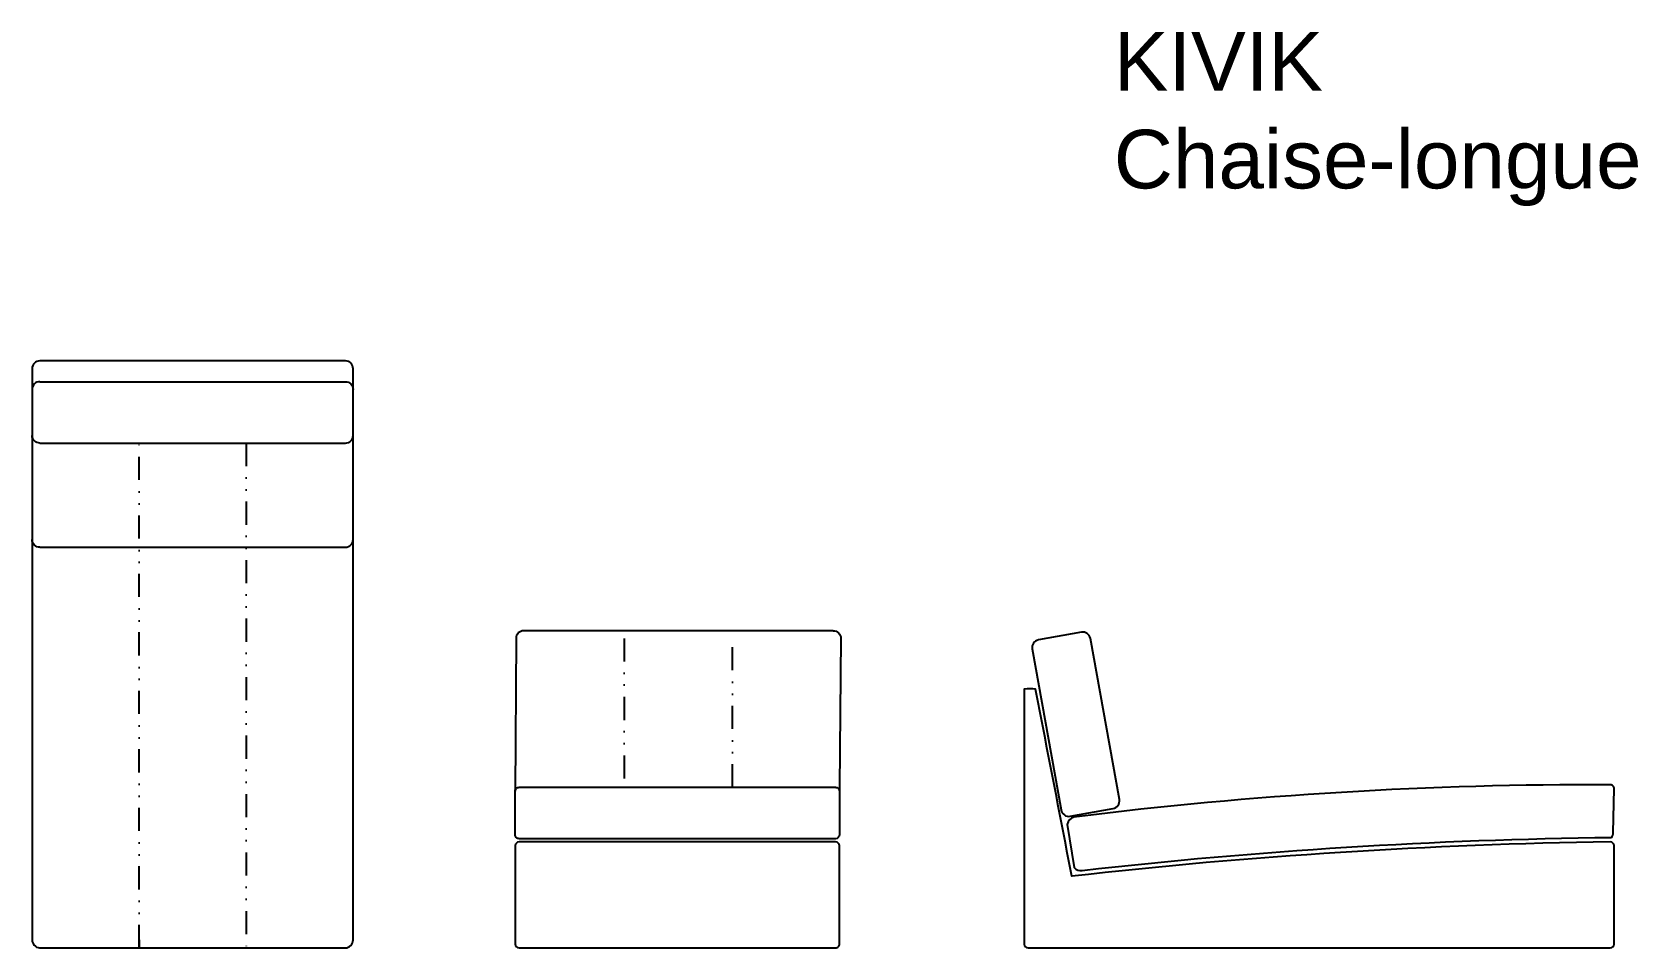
# Model space of a CAD drawing. Header units: millimetres. Extents: x 2096 to 2538, y 995 to 1247.
import ezdxf

# ---------------------------------------------------------------- set-up
doc = ezdxf.new("R2010")
doc.units = ezdxf.units.MM
doc.linetypes.add('DIVIDI2', pattern=[15.875, 6.35, -3.175, 0, -3.175, 0, -3.175])
doc.layers.add('Layer1', color=7, linetype='Continuous')
doc.styles.get("Standard").update_dxf_attribs({"font": 'arial.ttf'})

msp = doc.modelspace()

# ---------------------------------------------------------------- linework, layer by layer
for p, q in [((2316.33, 1082.42), (2315.3, 1082.42)), ((2228.95, 1026.34), (2228.95, 1038.34)), ((2318.06, 1039.39), (2318.06, 1038.33))]:
    msp.add_line(p, q)
for points in [[(2098.21, 995.26), (2182.21, 995.26, 0.415151), (2184.4, 997.45), (2184.4, 1154.45, 0.411816), (2182.29, 1156.58), (2098.29, 1156.58, 0.412805), (2096.16, 1154.46), (2096.16, 997.46, 0.393168), (2098.21, 995.26, 0.121962)], [(2098.29, 1150.87, 0.41856), (2096.16, 1148.76, 0.198375)], [(2098.27, 1150.87), (2182.27, 1150.87, -0.410869), (2184.4, 1148.76, -0.716802)], [(2098.29, 1133.99, -0.41856), (2096.16, 1136.1, -0.198375)], [(2098.27, 1133.98), (2182.27, 1133.98, 0.410869), (2184.4, 1136.09, 0.716802)], [(2098.29, 1105.37, -0.41856), (2096.16, 1107.48, -0.198375)], [(2098.27, 1105.37), (2182.27, 1105.37, 0.410869), (2184.4, 1107.48, 0.716802)], [(2315.3, 1082.42), (2231.3, 1082.42, 0.410869), (2229.17, 1080.31, 0.716802)], [(2316.33, 1082.42, -0.41856), (2318.46, 1080.31, -0.198375)], [(2381.5, 1031.43), (2393.31, 1033.56, 0.412296), (2395.03, 1036.02), (2387.05, 1080.31, 0.412716), (2384.59, 1082.03), (2372.78, 1079.9, 0.409993), (2371.05, 1077.45), (2379.03, 1033.16, 0.41271), (2381.49, 1031.44, -0.41271)], [(2369.94, 995.26), (2529.94, 995.26, 0.41364), (2531, 996.32), (2531, 1023.32, 0.41303), (2529.94, 1024.38, 0.0247), (2381.94, 1014.95), (2381.94, 1014.95, 0.001287), (2371.98, 1066.32, 0.107065), (2368.88, 1066.32), (2368.88, 996.32, 0.41303), (2369.93, 995.26, -0.41303)], [(2228.95, 1038.34, -0.415738), (2230.01, 1039.39), (2317.01, 1039.39, -0.417922), (2318.06, 1038.33), (2318.06, 1026.33, -0.412302), (2317.01, 1025.26), (2230.01, 1025.26, -0.4179), (2228.95, 1026.33, -0.294923)], [(2530.27, 1025.61, 0.227921), (2530.8, 1027.01), (2531.01, 1039.01, 0.418193), (2529.96, 1040.08, 0.032041), (2382.55, 1031.2, 0.271987), (2380.69, 1029.19), (2382.64, 1017.36, 0.284623), (2384.79, 1016.53, 0.022764)], [(2230.01, 995.26), (2317.01, 995.26, 0.41584), (2318.07, 996.32), (2318.07, 1023.32, 0.413673), (2317.01, 1024.38), (2230.01, 1024.38, 0.410624), (2228.95, 1023.33), (2228.95, 996.33, 0.413669), (2230.01, 995.27, 0.434769)], [(2384.79, 1016.53, -0.02554), (2530.27, 1025.61, -0.000493)]]:
    msp.add_lwpolyline(points, format="xyb")
for points in [[(2229.17, 1080.31), (2228.95, 1038.34)], [(2318.46, 1080.31), (2318.06, 1039.39)]]:
    msp.add_lwpolyline(points)
at = {"layer": 'Layer1', "linetype": 'DIVIDI2'}
for p, q in [((2125.57, 1150.87), (2154.99, 1150.87)), ((2125.57, 995.26), (2125.57, 1133.98)), ((2154.99, 1133.98), (2154.99, 995.26)), ((2258.93, 1080.31), (2258.93, 1039.39)), ((2288.69, 1039.39), (2288.69, 1080.31)), ((2125.57, 997.46), (2125.57, 995.26))]:
    msp.add_line(p, q, dxfattribs=at)

# ---------------------------------------------------------------- texts
at = {"insert": (2393.49, 1246.95), "char_height": 16.1046, "attachment_point": 1}
msp.add_mtext_dynamic_manual_height_columns('KIVIK^I\\PChaise-longue', width=267.6672, gutter_width=12.5, heights=[0], dxfattribs=at)

doc.saveas('drawing.dxf')
